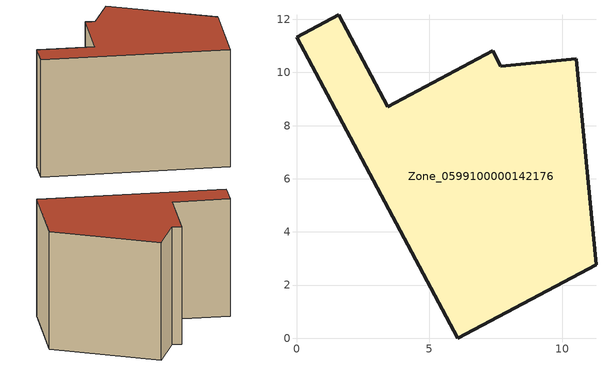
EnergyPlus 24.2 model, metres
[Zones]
Zone_0599100000142176
 floor ground (C_G): 0,11.33 1.59,12.17 3.44,8.71 7.38,10.81 7.69,10.24 10.53,10.51 11.27,2.77 6.06,0 z0
 wall outside (C_F): 6.06,0 11.27,2.77 10.53,10.51 7.69,10.24 7.38,10.81 3.44,8.71 1.59,12.17 0,11.33 6.06,0 z0:8.49
 roof outside (C_R): 1.59,12.17 0,11.33 6.06,0 11.27,2.77 10.53,10.51 7.69,10.24 7.38,10.81 3.44,8.71 z8.49
[BUILDING]
Pand.0599100000142176: North Axis=0; Terrain=City; Loads Convergence Tolerance Value=0.04; Temperature Convergence Tolerance Value=0.4; Solar Distribution=FullExterior; Maximum Number of Warmup Days=25; Minimum Number of Warmup Days=1
[Site:Location]
Rotterdam.The.Hague.AP_ZH_NLD Design_Conditions: Latitude=51.96; Longitude=4.45; Time Zone=1; Elevation=-4.5
[SITE:GROUNDTEMPERATURE:BUILDINGSURFACE]
18, 18, 18, 18, 18, 18, 18, 18, 18, 18, 18, 18
[MATERIAL] Thermal Absorptance=0.9; Solar Absorptance=0.7; Visible Absorptance=0.7
Name | Roughness | Thickness | Conductivity | Density | Specific Heat
G.TI.1975-1991 | MediumSmooth | 0.15 | 0.288461 | 540 | 1210
F.TI.1975-1991 | Rough | 0.3 | 0.230769 | 1920 | 840
R.TI.1975-1991 | MediumRough | 0.2 | 0.153846 | 1500 | 1000
[CONSTRUCTION]
C_G: G.TI.1975-1991
C_F: F.TI.1975-1991
C_R: R.TI.1975-1991
[ZONE]
Zone_0599100000142176: Type=1; Multiplier=1; Ceiling Height=Autocalculate; Volume=Autocalculate; Floor Area=autocalculate; Part of Total Floor Area=Yes
[ZONEINFILTRATION:DESIGNFLOWRATE]
Infil_Zone_0599100000142176: Zone or ZoneList or Space or SpaceList=Zone_0599100000142176; Schedule=AlwaysOn; Design Flow Rate Calculation Method=Flow/Area; Flow Rate per Floor Area=0.003; Constant Term Coefficient=1; Temperature Term Coefficient=0; Velocity Term Coefficient=0; Velocity Squared Term Coefficient=0
[HVACTEMPLATE:ZONE:IDEALLOADSAIRSYSTEM]
Zone_0599100000142176: Maximum Heating Supply Air Temperature=50; Minimum Cooling Supply Air Temperature=13; Maximum Heating Supply Air Humidity Ratio=0.0156; Minimum Cooling Supply Air Humidity Ratio=0.0077; Heating Limit=NoLimit; Cooling Limit=NoLimit; Dehumidification Control Type=ConstantSensibleHeatRatio; Cooling Sensible Heat Ratio=0.7; Dehumidification Setpoint=60; Humidification Control Type=None; Humidification Setpoint=30; Outdoor Air Method=None; Outdoor Air Flow Rate per Person=0.00944; Outdoor Air Flow Rate per Zone Floor Area=0; Outdoor Air Flow Rate per Zone=0; Demand Controlled Ventilation Type=None; Outdoor Air Economizer Type=NoEconomizer; Heat Recovery Type=None; Sensible Heat Recovery Effectiveness=0.7; Latent Heat Recovery Effectiveness=0.65
[ZONECONTROL:THERMOSTAT]
ThermostatControl_Zone_0599100000142176: Zone or ZoneList=Zone_0599100000142176; Control Type Schedule=DualSetpointControlType; Control 1=Thermostat_Zone_0599100000142176; Temperature Difference Between Cutout And Setpoint=0
[THERMOSTATSETPOINT:DUALSETPOINT]
Thermostat_Zone_0599100000142176: Heating Setpoint Temperature Schedule=HeatingSetpoint_Zone_0599100000142176; Cooling Setpoint Temperature Schedule=CoolingSetpoint_Zone_0599100000142176
[SCHEDULE:COMPACT]
HeatingSetpoint_Zone_0599100000142176: Through: 12/31, For: AllDays, Until: 24:00, 21
CoolingSetpoint_Zone_0599100000142176: Through: 12/31, For: AllDays, Until: 24:00, 24
DualSetpointControlType: Through: 12/31, For: AllDays, Until: 24:00, 4
AlwaysOn: Through: 12/31, For: AllDays, Until: 24:00, 1
